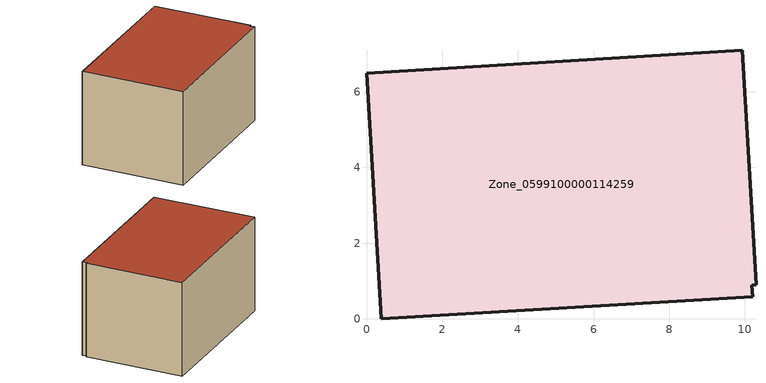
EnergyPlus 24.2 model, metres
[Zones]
Zone_0599100000114259
 floor ground (C_G): 10.29,0.9 10.18,0.89 10.2,0.58 0.39,0 0,6.49 9.93,7.1 z0
 wall outside (C_F): 10.29,0.9 9.93,7.1 0,6.49 0.39,0 10.2,0.58 10.18,0.89 10.29,0.9 z0:6.04
 roof outside (C_R): 10.18,0.89 10.29,0.9 9.93,7.1 0,6.49 0.39,0 10.2,0.58 z6.04
[BUILDING]
Pand.0599100000114259: North Axis=0; Terrain=City; Loads Convergence Tolerance Value=0.04; Temperature Convergence Tolerance Value=0.4; Solar Distribution=FullExterior; Maximum Number of Warmup Days=25; Minimum Number of Warmup Days=1
[Site:Location]
Rotterdam.The.Hague.AP_ZH_NLD Design_Conditions: Latitude=51.96; Longitude=4.45; Time Zone=1; Elevation=-4.5
[SITE:GROUNDTEMPERATURE:BUILDINGSURFACE]
18, 18, 18, 18, 18, 18, 18, 18, 18, 18, 18, 18
[MATERIAL] Thermal Absorptance=0.9; Solar Absorptance=0.7; Visible Absorptance=0.7
Name | Roughness | Thickness | Conductivity | Density | Specific Heat
G.TC.1965-1974 | MediumSmooth | 0.15 | 0.882353 | 540 | 1210
F.TC.1965-1974 | Rough | 0.3 | 0.697674 | 1920 | 840
R.TC.1965-1974 | MediumRough | 0.2 | 0.232558 | 1500 | 1000
[CONSTRUCTION]
C_G: G.TC.1965-1974
C_F: F.TC.1965-1974
C_R: R.TC.1965-1974
[ZONE]
Zone_0599100000114259: Type=1; Multiplier=1; Ceiling Height=Autocalculate; Volume=Autocalculate; Floor Area=autocalculate; Part of Total Floor Area=Yes
[ZONEINFILTRATION:DESIGNFLOWRATE]
Infil_Zone_0599100000114259: Zone or ZoneList or Space or SpaceList=Zone_0599100000114259; Schedule=AlwaysOn; Design Flow Rate Calculation Method=Flow/Area; Flow Rate per Floor Area=0.003; Constant Term Coefficient=1; Temperature Term Coefficient=0; Velocity Term Coefficient=0; Velocity Squared Term Coefficient=0
[HVACTEMPLATE:ZONE:IDEALLOADSAIRSYSTEM]
Zone_0599100000114259: Maximum Heating Supply Air Temperature=50; Minimum Cooling Supply Air Temperature=13; Maximum Heating Supply Air Humidity Ratio=0.0156; Minimum Cooling Supply Air Humidity Ratio=0.0077; Heating Limit=NoLimit; Cooling Limit=NoLimit; Dehumidification Control Type=ConstantSensibleHeatRatio; Cooling Sensible Heat Ratio=0.7; Dehumidification Setpoint=60; Humidification Control Type=None; Humidification Setpoint=30; Outdoor Air Method=None; Outdoor Air Flow Rate per Person=0.00944; Outdoor Air Flow Rate per Zone Floor Area=0; Outdoor Air Flow Rate per Zone=0; Demand Controlled Ventilation Type=None; Outdoor Air Economizer Type=NoEconomizer; Heat Recovery Type=None; Sensible Heat Recovery Effectiveness=0.7; Latent Heat Recovery Effectiveness=0.65
[ZONECONTROL:THERMOSTAT]
ThermostatControl_Zone_0599100000114259: Zone or ZoneList=Zone_0599100000114259; Control Type Schedule=DualSetpointControlType; Control 1=Thermostat_Zone_0599100000114259; Temperature Difference Between Cutout And Setpoint=0
[THERMOSTATSETPOINT:DUALSETPOINT]
Thermostat_Zone_0599100000114259: Heating Setpoint Temperature Schedule=HeatingSetpoint_Zone_0599100000114259; Cooling Setpoint Temperature Schedule=CoolingSetpoint_Zone_0599100000114259
[SCHEDULE:COMPACT]
HeatingSetpoint_Zone_0599100000114259: Through: 12/31, For: AllDays, Until: 24:00, 21
CoolingSetpoint_Zone_0599100000114259: Through: 12/31, For: AllDays, Until: 24:00, 24
DualSetpointControlType: Through: 12/31, For: AllDays, Until: 24:00, 4
AlwaysOn: Through: 12/31, For: AllDays, Until: 24:00, 1
